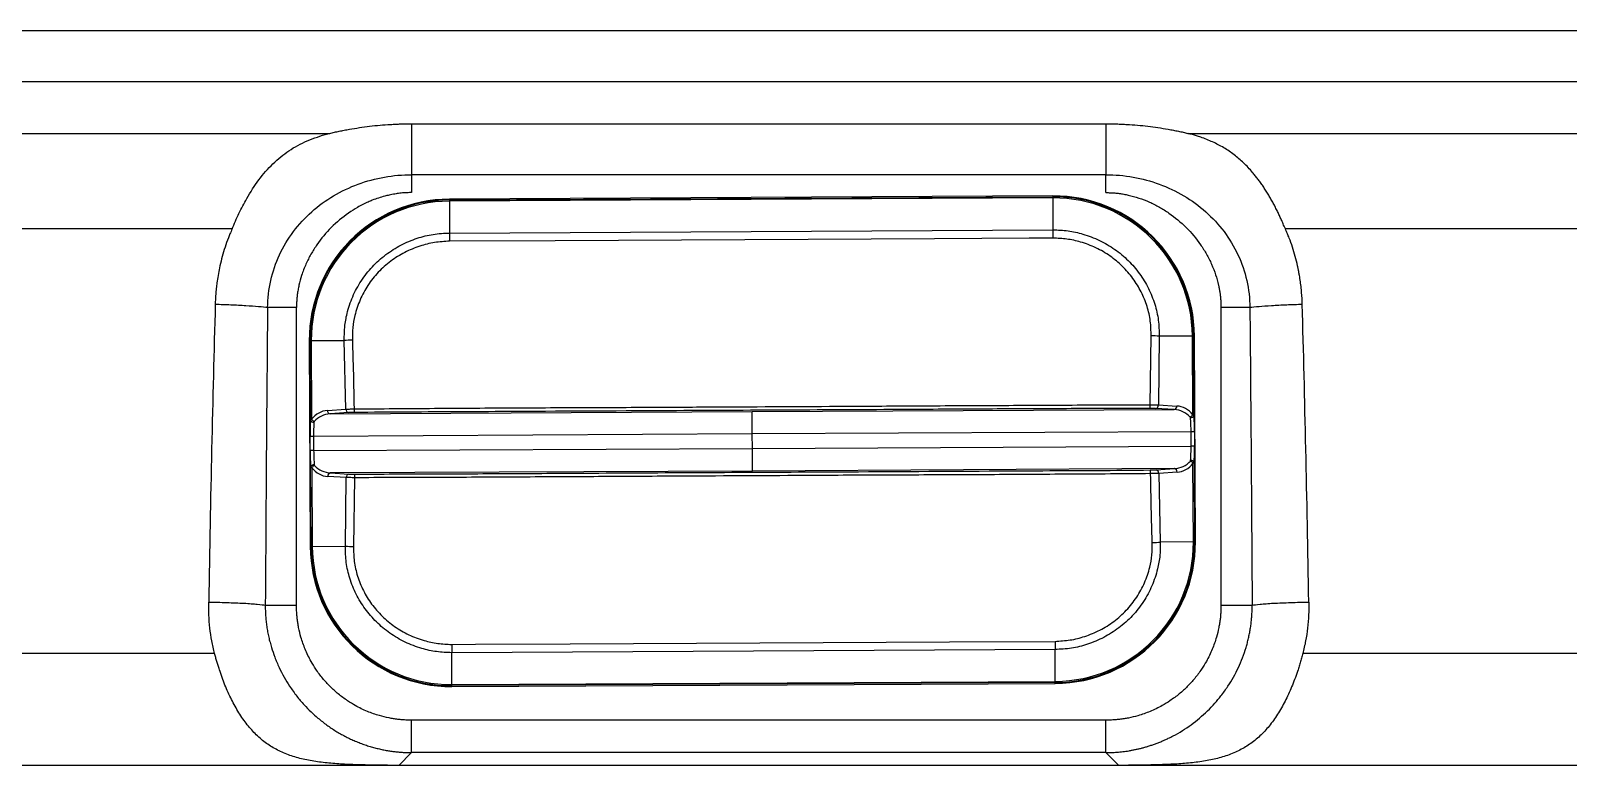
# Model space of a CAD drawing. Extents: x 525 to 609, y 649 to 778.
# Drawn here: x 575.64 to 588.62, y 728.33 to 734.54 of the extents above; entities that cross this region are included whole.
import ezdxf

# ---------------------------------------------------------------- set-up
doc = ezdxf.new("R2010")
doc.units = 0
doc.header["$MEASUREMENT"] = 0
doc.layers.add('1', color=4, linetype='Continuous')

# ---------------------------------------------------------------- blocks, each defined once
blk = doc.blocks.new('JETSETTER')
at = {"layer": '1', "color": 3, "linetype": 'Continuous', "lineweight": 25}
for p, q in [((79.047, 65.413), (42.059, 65.413)), ((42.059, 64.983), (79.047, 64.983)), ((53.729, 64.627), (59.588, 64.627)), ((39.335, 64.546), (53.039, 64.546)), ((60.279, 64.546), (79.047, 64.546)), ((59.588, 64.197), (53.729, 64.197)), ((53.729, 64.197), (53.729, 64.046)), ((59.588, 64.046), (59.588, 64.197)), ((59.14, 64.018), (54.049, 63.991)), ((54.049, 63.984), (59.14, 64.01)), ((59.14, 64.001), (54.049, 63.975)), ((54.049, 63.991), (54.049, 63.984)), ((54.049, 63.975), (54.05, 63.705)), ((59.14, 64.018), (59.14, 64.01)), ((59.14, 64.001), (59.141, 63.732)), ((52.215, 63.739), (40.137, 63.739)), ((78.391, 63.739), (61.103, 63.739)), ((52.758, 60.563), (52.758, 63.075)), ((60.559, 63.075), (60.559, 60.563)), ((52.866, 62.796), (52.873, 62.796)), ((52.866, 62.796), (52.875, 61.058)), ((52.876, 62.126), (52.873, 62.796)), ((52.882, 62.796), (53.162, 62.798)), ((52.882, 62.796), (52.886, 62.133)), ((53.176, 62.218), (53.162, 62.798)), ((59.963, 62.254), (59.97, 62.836)), ((60.039, 62.833), (60.031, 62.253)), ((60.318, 62.835), (60.039, 62.833)), ((60.321, 62.171), (60.318, 62.835)), ((60.327, 62.835), (60.331, 62.165)), ((60.335, 62.835), (60.327, 62.835)), ((60.344, 61.097), (60.335, 62.835)), ((53.02, 62.207), (53.176, 62.218)), ((53.042, 62.177), (56.603, 62.199)), ((53.198, 62.188), (53.042, 62.177)), ((56.603, 62.199), (60.164, 62.214)), ((60.164, 62.214), (60.008, 62.223)), ((60.031, 62.253), (60.187, 62.244)), ((60.307, 62.025), (56.604, 62.009)), ((60.307, 61.906), (60.307, 62.025)), ((60.336, 62.025), (60.337, 61.906)), ((52.873, 61.868), (52.873, 61.987)), ((56.604, 62.009), (52.902, 61.987)), ((52.902, 61.987), (52.903, 61.868)), ((52.903, 61.868), (56.605, 61.884)), ((56.605, 61.884), (56.604, 62.009)), ((56.605, 61.884), (60.307, 61.906)), ((60.327, 61.097), (60.323, 61.76)), ((60.333, 61.767), (60.336, 61.097)), ((52.882, 61.058), (52.878, 61.728)), ((52.888, 61.722), (52.891, 61.058)), ((53.179, 61.64), (53.023, 61.649)), ((56.606, 61.694), (53.045, 61.679)), ((53.045, 61.679), (53.201, 61.67)), ((53.171, 61.06), (53.179, 61.64)), ((53.247, 61.639), (53.239, 61.057)), ((60.167, 61.716), (56.606, 61.694)), ((60.011, 61.705), (60.167, 61.716)), ((60.19, 61.686), (60.034, 61.675)), ((60.034, 61.675), (60.047, 61.095)), ((52.875, 61.058), (52.882, 61.058)), ((52.891, 61.058), (52.882, 61.058)), ((52.891, 61.058), (53.171, 61.06)), ((60.327, 61.097), (60.047, 61.095)), ((60.344, 61.097), (60.336, 61.097)), ((52.068, 60.154), (45.732, 60.154)), ((54.07, 59.892), (54.068, 60.161)), ((59.161, 59.918), (59.159, 60.188)), ((73.992, 60.154), (61.249, 60.154)), ((54.07, 59.892), (59.161, 59.918)), ((59.161, 59.909), (54.07, 59.883)), ((54.07, 59.875), (59.161, 59.902)), ((54.07, 59.875), (54.07, 59.883)), ((59.161, 59.902), (59.161, 59.909)), ((59.588, 59.591), (53.729, 59.591)), ((53.729, 59.318), (53.622, 59.21)), ((59.588, 59.318), (53.729, 59.318)), ((59.696, 59.21), (59.588, 59.318)), ((53.622, 59.21), (45.449, 59.21)), ((59.696, 59.21), (53.622, 59.21)), ((72.784, 59.21), (59.696, 59.21))]:
    blk.add_line(p, q, dxfattribs=at)
at = {"layer": '1', "color": 3, "linetype": 'Continuous', "lineweight": 25, "flags": 128}
for points in [[(54.049, 63.984), (54.049, 63.984), (54.049, 63.983), (54.049, 63.982), (54.049, 63.981), (54.049, 63.98), (54.049, 63.978), (54.049, 63.977), (54.049, 63.975)], [(59.14, 64.01), (59.14, 64.01), (59.14, 64.009), (59.14, 64.008), (59.14, 64.007), (59.14, 64.006), (59.14, 64.004), (59.14, 64.003), (59.14, 64.001)], [(54.05, 63.705), (56.596, 63.719), (59.141, 63.732)], [(54.05, 63.705), (54.05, 63.699), (54.05, 63.691), (54.05, 63.683), (54.05, 63.674), (54.05, 63.665), (54.05, 63.655), (54.05, 63.646), (54.05, 63.636)], [(59.141, 63.732), (59.141, 63.725), (59.141, 63.717), (59.141, 63.709), (59.141, 63.7), (59.141, 63.691), (59.141, 63.682), (59.141, 63.672), (59.141, 63.662)], [(59.141, 63.662), (58.941, 63.661), (58.141, 63.657), (54.941, 63.64), (54.05, 63.636)], [(56.604, 62.009), (56.604, 62.045), (56.604, 62.079), (56.604, 62.111), (56.604, 62.14), (56.604, 62.163), (56.603, 62.181), (56.603, 62.193), (56.603, 62.199)], [(60.336, 62.025), (60.335, 62.025), (60.333, 62.025), (60.33, 62.025), (60.327, 62.025), (60.322, 62.025), (60.317, 62.025), (60.312, 62.025), (60.307, 62.025)], [(52.902, 61.987), (52.897, 61.987), (52.891, 61.987), (52.887, 61.987), (52.882, 61.987), (52.879, 61.987), (52.876, 61.987), (52.874, 61.987), (52.873, 61.987)], [(56.606, 61.694), (56.606, 61.7), (56.606, 61.712), (56.606, 61.73), (56.606, 61.753), (56.606, 61.782), (56.605, 61.814), (56.605, 61.848), (56.605, 61.884)], [(60.337, 61.906), (60.336, 61.906), (60.334, 61.906), (60.331, 61.906), (60.327, 61.906), (60.323, 61.906), (60.318, 61.906), (60.313, 61.906), (60.307, 61.906)], [(52.903, 61.868), (52.897, 61.868), (52.892, 61.868), (52.887, 61.868), (52.883, 61.868), (52.879, 61.868), (52.876, 61.868), (52.874, 61.868), (52.873, 61.868)], [(60.327, 61.097), (60.329, 61.097), (60.331, 61.097), (60.332, 61.097), (60.333, 61.097), (60.334, 61.097), (60.335, 61.097), (60.336, 61.097), (60.336, 61.097)], [(54.068, 60.231), (54.268, 60.232), (55.068, 60.236), (58.268, 60.253), (59.159, 60.257)], [(54.068, 60.231), (54.068, 60.221), (54.068, 60.211), (54.068, 60.202), (54.068, 60.193), (54.068, 60.184), (54.068, 60.176), (54.068, 60.168), (54.068, 60.161)], [(59.159, 60.257), (59.159, 60.247), (59.159, 60.238), (59.159, 60.228), (59.159, 60.219), (59.159, 60.21), (59.159, 60.202), (59.159, 60.194), (59.159, 60.188)], [(59.159, 60.188), (56.614, 60.174), (54.068, 60.161)], [(54.07, 59.892), (54.07, 59.89), (54.07, 59.888), (54.07, 59.887), (54.07, 59.886), (54.07, 59.885), (54.07, 59.884), (54.07, 59.883), (54.07, 59.883)], [(59.161, 59.918), (59.161, 59.916), (59.161, 59.915), (59.161, 59.913), (59.161, 59.912), (59.161, 59.911), (59.161, 59.91), (59.161, 59.909), (59.161, 59.909)]]:
    blk.add_lwpolyline(points, dxfattribs=at)
at = {"layer": '1', "color": 3, "linetype": 'Continuous', "lineweight": 25}
for centre, radius, start, end in [((54.055, 62.802), 1.189, 90.2947, 180.2947), ((54.055, 62.802), 1.182, 90.2947, 180.2947), ((54.055, 62.802), 1.172, 90.2947, 180.2947), ((59.146, 62.829), 1.189, 0.2947, 90.2947), ((59.146, 62.829), 1.182, 0.2947, 90.2947), ((59.146, 62.829), 1.172, 0.2947, 90.2947), ((52.844, 69.254), 6.458, 270.2563, 270.3403), ((53.299, 60.691), 2.111, 91.8855, 93.7361), ((59.923, 60.735), 2.102, 86.8497, 88.7089), ((60.28, 71.12), 8.285, 270.2655, 270.331), ((53.048, 62.205), 0.0283, 175.8437, 258.9884), ((53.204, 62.216), 0.0283, 175.8509, 258.9769), ((53.363, 62.214), 0.119, 177.13, 191.7303), ((59.843, 62.247), 0.119, 348.8597, 3.4579), ((60.003, 62.251), 0.0283, 281.6048, 4.7427), ((60.159, 62.242), 0.0283, 281.6048, 4.7427), ((60.279, 62.195), 0.0485, 294.0783, 329.98), ((60.304, 62.174), 0.0287, 265.4293, 340.8836), ((52.903, 62.136), 0.0287, 199.7022, 275.1624), ((52.928, 62.157), 0.0485, 210.6052, 246.5144), ((60.282, 61.736), 0.0485, 30.609, 66.5135), ((60.306, 61.757), 0.0287, 19.708, 95.161), ((52.906, 61.719), 0.0287, 85.4317, 160.8812), ((52.93, 61.698), 0.0485, 114.0711, 149.9872), ((53.051, 61.651), 0.0283, 101.6089, 184.7386), ((53.207, 61.642), 0.0283, 101.6042, 184.7433), ((53.366, 61.646), 0.119, 168.8655, 183.4515), ((59.846, 61.679), 0.119, 357.134, 11.7307), ((60.006, 61.677), 0.0283, 355.8443, 78.9835), ((60.161, 61.688), 0.0283, 355.8482, 78.9839), ((54.064, 61.064), 1.189, 180.2947, 270.2947), ((54.064, 61.064), 1.182, 180.2947, 270.2947), ((54.064, 61.064), 1.172, 180.2947, 270.2947), ((53.287, 63.166), 2.109, 266.853, 268.7058), ((59.155, 61.091), 1.172, 270.2947, 0.2947), ((59.155, 61.091), 1.182, 270.2947, 0.2947), ((59.155, 61.091), 1.189, 270.2947, 0.2947), ((59.91, 63.209), 2.119, 271.8886, 273.7328)]:
    blk.add_arc(centre, radius, start, end, dxfattribs=at)
for centre, major_axis, ratio, start_param, end_param in [((53.031, 61.987), (0, 0.22), 0.878974, 0.05755, 0.848279), ((53.054, 61.988), (0.194, 0.006), 0.98006, 1.599338, 2.390068), ((60.155, 62.024), (0.194, -0.004), 0.98006, 0.751525, 1.542255), ((60.177, 62.024), (-0.002, 0.22), 0.878974, 5.434906, 6.225636), ((60.287, 62.025), (-0.001, 0.19), 0.104015, 4.712268, 5.401291), ((60.317, 62.025), (-0.001, 0.22), 0.087624, 4.712297, 5.40132), ((52.892, 61.987), (-0.001, 0.22), 0.087624, 0.881865, 1.570888), ((52.922, 61.987), (-0.001, 0.19), 0.104015, 0.881895, 1.570917), ((60.287, 61.906), (-0.001, 0.19), 0.104015, 4.023487, 4.71251), ((60.317, 61.906), (-0.001, 0.22), 0.087624, 4.023458, 4.712481), ((52.893, 61.868), (-0.001, 0.22), 0.087624, 1.570705, 2.259727), ((52.923, 61.868), (-0.001, 0.19), 0.104015, 1.570675, 2.259698), ((60.155, 61.905), (0.194, 0.006), 0.98006, 4.740931, 5.531661), ((60.178, 61.905), (0, 0.22), 0.878974, 3.199142, 3.989872), ((53.032, 61.869), (-0.002, 0.22), 0.878974, 2.293313, 3.084043), ((53.055, 61.869), (0.194, -0.004), 0.98006, 3.893117, 4.683847)]:
    blk.add_ellipse(centre, major_axis=major_axis, ratio=ratio, start_param=start_param, end_param=end_param, dxfattribs=at)
for points, knots in [([(53.039, 64.546), (53.046, 64.548), (53.059, 64.551), (53.079, 64.556), (53.099, 64.56), (53.119, 64.565), (53.14, 64.569), (53.161, 64.573), (53.183, 64.577), (53.225, 64.585), (53.289, 64.595), (53.376, 64.607), (53.463, 64.616), (53.537, 64.621), (53.596, 64.624), (53.64, 64.626), (53.685, 64.627), (53.715, 64.627), (53.729, 64.627)], [0, 0, 0, 0, 0.0302072, 0.0606981, 0.0914802, 0.1225609, 0.1539472, 0.1856459, 0.2176639, 0.2500074, 0.3759088, 0.5000088, 0.6252879, 0.7499894, 0.8123225, 0.8749948, 0.9381632, 1, 1, 1, 1]), ([(59.588, 64.627), (59.596, 64.627), (59.611, 64.627), (59.633, 64.627), (59.655, 64.627), (59.685, 64.626), (59.722, 64.624), (59.781, 64.621), (59.855, 64.616), (59.942, 64.607), (60.028, 64.595), (60.1, 64.584), (60.157, 64.573), (60.2, 64.565), (60.24, 64.556), (60.266, 64.55), (60.279, 64.546)], [0, 0, 0, 0, 0.031643, 0.063021, 0.09414, 0.125007, 0.1869, 0.250014, 0.37584, 0.499999, 0.623225, 0.749989, 0.816077, 0.87974, 0.941028, 1, 1, 1, 1]), ([(59.588, 64.627), (59.588, 64.605), (59.588, 64.578), (59.588, 64.517), (59.588, 64.482), (59.588, 64.407), (59.588, 64.367), (59.588, 64.284), (59.588, 64.24), (59.588, 64.197)], [0, 0, 0, 0, 0.25, 0.25, 0.5, 0.5, 0.75, 0.75, 1, 1, 1, 1]), ([(52.339, 63.995), (52.37, 64.051), (52.404, 64.104), (52.478, 64.203), (52.517, 64.248), (52.602, 64.33), (52.647, 64.367), (52.743, 64.432), (52.795, 64.459), (52.849, 64.483)], [0, 0, 0, 0, 0.25, 0.25, 0.5, 0.5, 0.75, 0.75, 1, 1, 1, 1]), ([(60.957, 64.033), (60.953, 64.039), (60.946, 64.05), (60.936, 64.067), (60.925, 64.084), (60.914, 64.1), (60.904, 64.116), (60.893, 64.131), (60.882, 64.146), (60.871, 64.161), (60.86, 64.175), (60.849, 64.189), (60.837, 64.203), (60.806, 64.241), (60.752, 64.298), (60.671, 64.367), (60.584, 64.426), (60.505, 64.467), (60.44, 64.495), (60.394, 64.512), (60.353, 64.526), (60.318, 64.536), (60.294, 64.542), (60.282, 64.546)], [0, 0, 0, 0, 0.021813, 0.043444, 0.064893, 0.086163, 0.107254, 0.12817, 0.148911, 0.169479, 0.189877, 0.210105, 0.230166, 0.250063, 0.376928, 0.500007, 0.626492, 0.74996, 0.812508, 0.874978, 0.917259, 0.958919, 1, 1, 1, 1]), ([(52.215, 63.739), (52.224, 63.761), (52.234, 63.783), (52.253, 63.827), (52.263, 63.849), (52.294, 63.913), (52.316, 63.955), (52.339, 63.995)], [0, 0, 0, 0, 0.25, 0.25, 0.5, 0.5, 1, 1, 1, 1]), ([(53.729, 64.046), (53.723, 64.046), (53.711, 64.046), (53.692, 64.045), (53.672, 64.044), (53.652, 64.043), (53.631, 64.041), (53.609, 64.038), (53.587, 64.034), (53.564, 64.03), (53.536, 64.024), (53.498, 64.015), (53.45, 64.001), (53.403, 63.984), (53.344, 63.959), (53.276, 63.924), (53.169, 63.857), (53.048, 63.756), (52.946, 63.634), (52.888, 63.54), (52.858, 63.485), (52.83, 63.426), (52.802, 63.352), (52.782, 63.279), (52.771, 63.224), (52.765, 63.186), (52.761, 63.148), (52.759, 63.111), (52.758, 63.087), (52.758, 63.075)], [0, 0, 0, 0, 0.012083, 0.024634, 0.03765, 0.051129, 0.065068, 0.079465, 0.094317, 0.109621, 0.125374, 0.151777, 0.18768, 0.224408, 0.249989, 0.315438, 0.374884, 0.500056, 0.625223, 0.687729, 0.718915, 0.750125, 0.817321, 0.874676, 0.901227, 0.927036, 0.952102, 0.976423, 1, 1, 1, 1]), ([(59.588, 64.046), (59.594, 64.046), (59.607, 64.046), (59.626, 64.045), (59.645, 64.044), (59.664, 64.043), (59.682, 64.041), (59.701, 64.039), (59.72, 64.036), (59.739, 64.033), (59.758, 64.029), (59.801, 64.02), (59.868, 64.002), (59.956, 63.968), (60.04, 63.925), (60.147, 63.858), (60.269, 63.756), (60.371, 63.634), (60.438, 63.527), (60.481, 63.442), (60.515, 63.354), (60.535, 63.283), (60.545, 63.232), (60.55, 63.201), (60.554, 63.169), (60.557, 63.138), (60.559, 63.106), (60.559, 63.085), (60.559, 63.075)], [0, 0, 0, 0, 0.0124502, 0.024903, 0.0373643, 0.0498403, 0.0623369, 0.0748602, 0.087416, 0.1000104, 0.1126492, 0.1253381, 0.1871888, 0.2498967, 0.3120031, 0.374787, 0.4999603, 0.625137, 0.6879137, 0.7500389, 0.8127451, 0.8746219, 0.895744, 0.9167392, 0.9376347, 0.9584581, 0.9792372, 1, 1, 1, 1]), ([(61.041, 63.877), (61.038, 63.883), (61.032, 63.895), (61.023, 63.913), (61.014, 63.931), (61.005, 63.948), (60.996, 63.965), (60.986, 63.983), (60.976, 64), (60.967, 64.016), (60.96, 64.027), (60.957, 64.033)], [0, 0, 0, 0, 0.111215, 0.222386, 0.333522, 0.444628, 0.555714, 0.666787, 0.777853, 0.888922, 1, 1, 1, 1]), ([(61.097, 63.752), (61.094, 63.759), (61.088, 63.772), (61.08, 63.792), (61.072, 63.81), (61.064, 63.828), (61.056, 63.845), (61.048, 63.861), (61.043, 63.872), (61.041, 63.877)], [0, 0, 0, 0, 0.1594144, 0.3133047, 0.4616736, 0.604524, 0.7418592, 0.8736832, 1, 1, 1, 1]), ([(52.215, 63.739), (52.209, 63.725), (52.198, 63.7), (52.178, 63.649), (52.155, 63.586), (52.131, 63.507), (52.113, 63.433), (52.099, 63.363), (52.089, 63.303), (52.082, 63.249), (52.078, 63.2), (52.074, 63.15), (52.073, 63.117), (52.073, 63.101)], [0, 0, 0, 0, 0.069331, 0.125005, 0.249996, 0.373534, 0.499989, 0.599976, 0.699989, 0.774443, 0.849994, 0.925318, 1, 1, 1, 1]), ([(53.162, 62.798), (53.162, 62.836), (53.163, 62.912), (53.185, 63.037), (53.229, 63.169), (53.301, 63.303), (53.396, 63.423), (53.509, 63.525), (53.638, 63.606), (53.773, 63.663), (53.911, 63.698), (54.004, 63.703), (54.05, 63.705)], [0, 0, 0, 0, 0.081085, 0.162172, 0.268367, 0.374574, 0.483283, 0.592003, 0.697892, 0.803791, 0.90191, 1, 1, 1, 1]), ([(59.141, 63.732), (59.184, 63.73), (59.269, 63.727), (59.402, 63.697), (59.535, 63.646), (59.665, 63.571), (59.779, 63.475), (59.875, 63.364), (59.95, 63.239), (60.003, 63.107), (60.035, 62.97), (60.037, 62.879), (60.039, 62.833)], [0, 0, 0, 0, 0.090467, 0.180956, 0.287174, 0.393382, 0.497397, 0.601404, 0.703709, 0.806005, 0.903003, 1, 1, 1, 1]), ([(61.245, 63.101), (61.245, 63.11), (61.244, 63.129), (61.243, 63.157), (61.241, 63.184), (61.239, 63.212), (61.236, 63.239), (61.233, 63.267), (61.229, 63.294), (61.226, 63.321), (61.221, 63.347), (61.216, 63.374), (61.211, 63.401), (61.202, 63.445), (61.186, 63.507), (61.163, 63.586), (61.14, 63.649), (61.119, 63.7), (61.109, 63.725), (61.103, 63.739)], [0, 0, 0, 0, 0.04251, 0.084833, 0.126979, 0.168958, 0.21078, 0.252456, 0.293995, 0.335409, 0.376708, 0.417902, 0.459003, 0.50002, 0.626788, 0.750009, 0.874996, 0.932902, 1, 1, 1, 1]), ([(54.05, 63.636), (54.008, 63.633), (53.923, 63.629), (53.795, 63.596), (53.67, 63.544), (53.551, 63.47), (53.446, 63.376), (53.358, 63.266), (53.292, 63.142), (53.251, 63.021), (53.231, 62.906), (53.23, 62.836), (53.23, 62.801)], [0, 0, 0, 0, 0.098017, 0.196079, 0.302288, 0.408485, 0.517295, 0.62609, 0.732189, 0.83827, 0.919137, 1, 1, 1, 1]), ([(59.97, 62.836), (59.969, 62.878), (59.967, 62.962), (59.938, 63.088), (59.889, 63.209), (59.819, 63.324), (59.73, 63.426), (59.625, 63.514), (59.505, 63.583), (59.381, 63.63), (59.259, 63.657), (59.181, 63.66), (59.141, 63.662)], [0, 0, 0, 0, 0.096744, 0.193491, 0.295704, 0.397932, 0.502039, 0.606159, 0.712689, 0.819234, 0.909633, 1, 1, 1, 1]), ([(52.515, 63.075), (52.495, 63.078), (52.469, 63.08), (52.407, 63.085), (52.371, 63.088), (52.291, 63.093), (52.248, 63.095), (52.16, 63.098), (52.116, 63.1), (52.073, 63.101)], [0, 0, 0, 0, 0.25, 0.25, 0.5, 0.5, 0.75, 0.75, 1, 1, 1, 1]), ([(52.515, 63.075), (52.513, 62.922), (52.51, 62.61), (52.506, 62.13), (52.502, 61.628), (52.499, 61.103), (52.497, 60.745), (52.495, 60.563)], [0, 0, 0, 0, 0.182074, 0.373111, 0.573111, 0.782074, 1, 1, 1, 1]), ([(52.758, 63.075), (52.733, 63.075), (52.708, 63.075), (52.66, 63.075), (52.637, 63.075), (52.595, 63.075), (52.575, 63.075), (52.541, 63.075), (52.526, 63.075), (52.515, 63.075)], [0, 0, 0, 0, 0.25, 0.25, 0.5, 0.5, 0.75, 0.75, 1, 1, 1, 1]), ([(60.803, 63.075), (60.791, 63.075), (60.777, 63.075), (60.742, 63.075), (60.723, 63.075), (60.68, 63.075), (60.657, 63.075), (60.609, 63.075), (60.584, 63.075), (60.559, 63.075)], [0, 0, 0, 0, 0.25, 0.25, 0.5, 0.5, 0.75, 0.75, 1, 1, 1, 1]), ([(61.245, 63.101), (61.202, 63.1), (61.157, 63.098), (61.07, 63.095), (61.026, 63.093), (60.947, 63.088), (60.911, 63.085), (60.849, 63.08), (60.823, 63.078), (60.803, 63.075)], [0, 0, 0, 0, 0.25, 0.25, 0.5, 0.5, 0.75, 0.75, 1, 1, 1, 1]), ([(53.23, 62.801), (53.232, 62.735), (53.238, 62.541), (53.242, 62.347), (53.244, 62.22)], [0, 0, 0, 0, 0.343742, 1, 1, 1, 1]), ([(53.176, 62.218), (53.185, 62.218), (53.203, 62.219), (53.229, 62.219), (53.242, 62.22), (53.244, 62.22)], [0, 0, 0, 0, 0.497911, 0.928339, 1, 1, 1, 1]), ([(53.246, 62.189), (53.245, 62.189), (53.236, 62.189), (53.218, 62.189), (53.205, 62.188), (53.198, 62.188)], [0, 0, 0, 0, 0.071644, 0.502052, 1, 1, 1, 1]), ([(53.244, 62.22), (53.47, 62.221), (53.923, 62.225), (54.604, 62.229), (55.284, 62.232), (55.828, 62.234), (56.509, 62.238), (57.182, 62.241), (57.985, 62.246), (58.644, 62.249), (59.304, 62.253), (59.743, 62.254), (59.963, 62.254)], [0, 0, 0, 0, 0.101175, 0.202409, 0.303712, 0.404983, 0.445461, 0.607372, 0.705553, 0.803766, 0.901911, 1, 1, 1, 1]), ([(59.96, 62.224), (59.739, 62.223), (59.296, 62.222), (58.63, 62.219), (57.519, 62.212), (56.178, 62.206), (54.907, 62.199), (54.152, 62.195), (53.699, 62.193), (53.397, 62.191), (53.246, 62.189)], [0, 0, 0, 0, 0.0990945, 0.1982735, 0.2974595, 0.5950949, 0.7975095, 0.8650236, 0.9325335, 1, 1, 1, 1]), ([(60.008, 62.223), (60.007, 62.223), (60.001, 62.223), (59.986, 62.224), (59.969, 62.224), (59.96, 62.224)], [0, 0, 0, 0, 0.071948, 0.502117, 1, 1, 1, 1]), ([(59.963, 62.254), (59.975, 62.254), (59.999, 62.254), (60.021, 62.253), (60.03, 62.253), (60.031, 62.253)], [0, 0, 0, 0, 0.497918, 0.928064, 1, 1, 1, 1]), ([(60.301, 62.146), (60.301, 62.147), (60.301, 62.148), (60.3, 62.15), (60.299, 62.151), (60.299, 62.151)], [0, 0, 0, 0, 0.556796, 0.809903, 1, 1, 1, 1]), ([(60.321, 62.171), (60.322, 62.171), (60.326, 62.169), (60.33, 62.167), (60.331, 62.165), (60.331, 62.165)], [0, 0, 0, 0, 0.200726, 0.752739, 1, 1, 1, 1]), ([(52.876, 62.126), (52.877, 62.127), (52.878, 62.13), (52.883, 62.132), (52.886, 62.133)], [0, 0, 0, 0, 0.423616, 1, 1, 1, 1]), ([(52.908, 62.113), (52.908, 62.112), (52.906, 62.11), (52.906, 62.108), (52.906, 62.108)], [0, 0, 0, 0, 0.561636, 1, 1, 1, 1]), ([(60.301, 61.78), (60.302, 61.781), (60.303, 61.783), (60.303, 61.785), (60.303, 61.785)], [0, 0, 0, 0, 0.561664, 1, 1, 1, 1]), ([(60.333, 61.767), (60.332, 61.766), (60.331, 61.763), (60.326, 61.761), (60.323, 61.76)], [0, 0, 0, 0, 0.423624, 1, 1, 1, 1]), ([(52.888, 61.722), (52.887, 61.722), (52.883, 61.724), (52.88, 61.726), (52.879, 61.728), (52.878, 61.728)], [0, 0, 0, 0, 0.200722, 0.752744, 1, 1, 1, 1]), ([(52.908, 61.747), (52.908, 61.746), (52.908, 61.745), (52.909, 61.743), (52.91, 61.742), (52.91, 61.742)], [0, 0, 0, 0, 0.556761, 0.809915, 1, 1, 1, 1]), ([(53.247, 61.639), (53.234, 61.639), (53.21, 61.639), (53.188, 61.64), (53.18, 61.64), (53.179, 61.64)], [0, 0, 0, 0, 0.499186, 0.929344, 1, 1, 1, 1]), ([(53.201, 61.67), (53.202, 61.67), (53.208, 61.67), (53.223, 61.669), (53.24, 61.669), (53.249, 61.669)], [0, 0, 0, 0, 0.070656, 0.500833, 1, 1, 1, 1]), ([(59.965, 61.673), (59.739, 61.671), (59.286, 61.668), (58.606, 61.664), (57.925, 61.661), (57.381, 61.659), (56.701, 61.655), (56.027, 61.652), (55.225, 61.647), (54.565, 61.644), (53.905, 61.64), (53.466, 61.639), (53.247, 61.639)], [0, 0, 0, 0, 0.101175, 0.202409, 0.303712, 0.404983, 0.445461, 0.607372, 0.705553, 0.803766, 0.901911, 1, 1, 1, 1]), ([(53.249, 61.669), (53.47, 61.67), (53.914, 61.671), (54.58, 61.674), (55.69, 61.681), (57.031, 61.687), (58.302, 61.694), (59.057, 61.698), (59.511, 61.7), (59.812, 61.702), (59.963, 61.704)], [0, 0, 0, 0, 0.099095, 0.198274, 0.297459, 0.595095, 0.797509, 0.865024, 0.932533, 1, 1, 1, 1]), ([(59.963, 61.704), (59.964, 61.704), (59.973, 61.704), (59.992, 61.704), (60.004, 61.705), (60.011, 61.705)], [0, 0, 0, 0, 0.070475, 0.500882, 1, 1, 1, 1]), ([(60.034, 61.675), (60.024, 61.675), (60.006, 61.674), (59.98, 61.674), (59.967, 61.673), (59.965, 61.673)], [0, 0, 0, 0, 0.499089, 0.929535, 1, 1, 1, 1]), ([(59.979, 61.092), (59.977, 61.158), (59.971, 61.352), (59.968, 61.546), (59.965, 61.673)], [0, 0, 0, 0, 0.343742, 1, 1, 1, 1]), ([(54.068, 60.161), (54.026, 60.163), (53.94, 60.166), (53.808, 60.196), (53.674, 60.247), (53.545, 60.322), (53.431, 60.418), (53.335, 60.529), (53.259, 60.653), (53.206, 60.786), (53.174, 60.923), (53.172, 61.014), (53.171, 61.06)], [0, 0, 0, 0, 0.090467, 0.180955, 0.287173, 0.393381, 0.497398, 0.601404, 0.703709, 0.806005, 0.903003, 1, 1, 1, 1]), ([(53.239, 61.057), (53.24, 61.015), (53.242, 60.931), (53.271, 60.805), (53.32, 60.684), (53.39, 60.569), (53.479, 60.467), (53.585, 60.379), (53.704, 60.31), (53.828, 60.263), (53.95, 60.236), (54.029, 60.233), (54.068, 60.231)], [0, 0, 0, 0, 0.096742, 0.193491, 0.295704, 0.397932, 0.502039, 0.606158, 0.712688, 0.819233, 0.909632, 1, 1, 1, 1]), ([(60.047, 61.095), (60.047, 61.057), (60.047, 60.981), (60.024, 60.856), (59.98, 60.724), (59.909, 60.59), (59.814, 60.47), (59.7, 60.368), (59.572, 60.287), (59.437, 60.23), (59.298, 60.195), (59.205, 60.19), (59.159, 60.188)], [0, 0, 0, 0, 0.081085, 0.16217, 0.268368, 0.374575, 0.483284, 0.592004, 0.697892, 0.803792, 0.901911, 1, 1, 1, 1]), ([(59.159, 60.257), (59.201, 60.26), (59.287, 60.264), (59.414, 60.297), (59.539, 60.349), (59.658, 60.423), (59.763, 60.517), (59.851, 60.627), (59.918, 60.751), (59.958, 60.872), (59.979, 60.986), (59.979, 61.057), (59.979, 61.092)], [0, 0, 0, 0, 0.098018, 0.196079, 0.302289, 0.408485, 0.517295, 0.62609, 0.732189, 0.83827, 0.919137, 1, 1, 1, 1]), ([(52.068, 60.154), (52.059, 60.189), (52.051, 60.225), (52.038, 60.297), (52.032, 60.333), (52.024, 60.406), (52.021, 60.443), (52.018, 60.516), (52.017, 60.552), (52.018, 60.589)], [0, 0, 0, 0, 0.25, 0.25, 0.5, 0.5, 0.75, 0.75, 1, 1, 1, 1]), ([(52.018, 60.589), (52.067, 60.588), (52.119, 60.587), (52.196, 60.584), (52.221, 60.583), (52.269, 60.581), (52.293, 60.58), (52.337, 60.578), (52.357, 60.576), (52.395, 60.574), (52.412, 60.572), (52.458, 60.568), (52.481, 60.565), (52.495, 60.563)], [0, 0, 0, 0, 0.25, 0.25, 0.375, 0.375, 0.5, 0.5, 0.625, 0.625, 0.75, 0.75, 1, 1, 1, 1]), ([(60.822, 60.563), (60.837, 60.565), (60.859, 60.568), (60.905, 60.572), (60.922, 60.574), (60.96, 60.576), (60.981, 60.578), (61.025, 60.58), (61.048, 60.581), (61.097, 60.583), (61.122, 60.584), (61.198, 60.587), (61.25, 60.588), (61.3, 60.589)], [0, 0, 0, 0, 0.25, 0.25, 0.375, 0.375, 0.5, 0.5, 0.625, 0.625, 0.75, 0.75, 1, 1, 1, 1]), ([(61.3, 60.589), (61.3, 60.552), (61.3, 60.516), (61.296, 60.443), (61.294, 60.406), (61.285, 60.333), (61.28, 60.297), (61.267, 60.225), (61.258, 60.189), (61.249, 60.154)], [0, 0, 0, 0, 0.25, 0.25, 0.5, 0.5, 0.75, 0.75, 1, 1, 1, 1]), ([(52.495, 60.563), (52.495, 60.555), (52.495, 60.54), (52.496, 60.517), (52.497, 60.495), (52.498, 60.472), (52.5, 60.449), (52.502, 60.427), (52.505, 60.405), (52.508, 60.382), (52.511, 60.36), (52.515, 60.338), (52.519, 60.315), (52.524, 60.293), (52.529, 60.271), (52.535, 60.249), (52.541, 60.227), (52.553, 60.186), (52.575, 60.121), (52.61, 60.037), (52.652, 59.955), (52.702, 59.874), (52.758, 59.796), (52.819, 59.723), (52.879, 59.662), (52.932, 59.615), (52.976, 59.579), (53.014, 59.55), (53.052, 59.524), (53.09, 59.499), (53.128, 59.477), (53.167, 59.456), (53.205, 59.436), (53.231, 59.425), (53.244, 59.419)], [0, 0, 0, 0, 0.015701, 0.031382, 0.047047, 0.062697, 0.078336, 0.093965, 0.109587, 0.125204, 0.140818, 0.156432, 0.172047, 0.187665, 0.203289, 0.218921, 0.234561, 0.250212, 0.309466, 0.375592, 0.438413, 0.501097, 0.572946, 0.638566, 0.697994, 0.751246, 0.784367, 0.8169, 0.848851, 0.880222, 0.911019, 0.941244, 0.970904, 1, 1, 1, 1]), ([(52.495, 60.563), (52.504, 60.563), (52.517, 60.563), (52.551, 60.563), (52.572, 60.563), (52.618, 60.563), (52.645, 60.563), (52.7, 60.563), (52.729, 60.563), (52.758, 60.563)], [0, 0, 0, 0, 0.25, 0.25, 0.5, 0.5, 0.75, 0.75, 1, 1, 1, 1]), ([(53.729, 59.591), (53.723, 59.591), (53.71, 59.591), (53.691, 59.592), (53.671, 59.593), (53.652, 59.594), (53.633, 59.596), (53.614, 59.598), (53.595, 59.601), (53.577, 59.603), (53.558, 59.606), (53.518, 59.614), (53.45, 59.63), (53.354, 59.664), (53.265, 59.707), (53.183, 59.758), (53.111, 59.811), (53.041, 59.874), (52.978, 59.944), (52.924, 60.016), (52.874, 60.098), (52.831, 60.188), (52.797, 60.284), (52.779, 60.358), (52.77, 60.41), (52.765, 60.447), (52.761, 60.485), (52.759, 60.524), (52.758, 60.55), (52.758, 60.563)], [0, 0, 0, 0, 0.0127644, 0.0254684, 0.0381149, 0.0507067, 0.0632463, 0.0757364, 0.0881794, 0.1005777, 0.1129334, 0.1252489, 0.1798556, 0.2502779, 0.3249688, 0.3751726, 0.4394845, 0.500003, 0.5605203, 0.6248334, 0.6750366, 0.7497281, 0.8201494, 0.8747571, 0.8994268, 0.9242667, 0.9492952, 0.9745324, 1, 1, 1, 1]), ([(60.559, 60.563), (60.559, 60.556), (60.559, 60.543), (60.559, 60.524), (60.558, 60.505), (60.556, 60.485), (60.555, 60.466), (60.553, 60.447), (60.55, 60.429), (60.548, 60.41), (60.544, 60.391), (60.537, 60.352), (60.52, 60.284), (60.487, 60.188), (60.443, 60.098), (60.393, 60.016), (60.34, 59.944), (60.276, 59.874), (60.207, 59.811), (60.135, 59.758), (60.053, 59.707), (59.963, 59.664), (59.867, 59.63), (59.793, 59.612), (59.741, 59.603), (59.703, 59.598), (59.665, 59.594), (59.627, 59.592), (59.601, 59.592), (59.588, 59.591)], [0, 0, 0, 0, 0.012764, 0.025468, 0.038115, 0.050707, 0.063246, 0.075736, 0.088179, 0.100578, 0.112933, 0.125249, 0.179856, 0.250278, 0.324969, 0.375173, 0.439485, 0.500003, 0.56052, 0.624833, 0.675037, 0.749728, 0.820149, 0.874757, 0.899427, 0.924267, 0.949295, 0.974532, 1, 1, 1, 1]), ([(60.074, 59.419), (60.078, 59.421), (60.092, 59.427), (60.112, 59.437), (60.135, 59.448), (60.175, 59.468), (60.26, 59.517), (60.381, 59.606), (60.487, 59.709), (60.564, 59.801), (60.617, 59.875), (60.666, 59.955), (60.707, 60.035), (60.742, 60.119), (60.766, 60.189), (60.782, 60.244), (60.791, 60.283), (60.8, 60.323), (60.807, 60.362), (60.813, 60.402), (60.817, 60.442), (60.82, 60.482), (60.822, 60.522), (60.822, 60.549), (60.822, 60.563)], [0, 0, 0, 0, 0.009069, 0.03114, 0.046632, 0.06224, 0.124374, 0.248682, 0.373461, 0.429549, 0.498785, 0.561496, 0.62431, 0.685457, 0.749716, 0.777562, 0.805373, 0.833159, 0.860931, 0.8887, 0.916479, 0.944279, 0.972115, 1, 1, 1, 1]), ([(60.559, 60.563), (60.589, 60.563), (60.618, 60.563), (60.673, 60.563), (60.699, 60.563), (60.746, 60.563), (60.767, 60.563), (60.8, 60.563), (60.813, 60.563), (60.822, 60.563)], [0, 0, 0, 0, 0.25, 0.25, 0.5, 0.5, 0.75, 0.75, 1, 1, 1, 1]), ([(53.622, 59.21), (53.614, 59.21), (53.598, 59.21), (53.574, 59.21), (53.551, 59.21), (53.527, 59.21), (53.503, 59.211), (53.464, 59.211), (53.408, 59.212), (53.314, 59.213), (53.198, 59.217), (53.064, 59.225), (52.935, 59.238), (52.814, 59.26), (52.701, 59.292), (52.598, 59.336), (52.503, 59.394), (52.419, 59.465), (52.341, 59.552), (52.272, 59.652), (52.209, 59.764), (52.163, 59.866), (52.13, 59.952), (52.111, 60.007), (52.097, 60.052), (52.086, 60.087), (52.077, 60.12), (52.071, 60.143), (52.068, 60.154)], [0, 0, 0, 0, 0.0103997, 0.0208044, 0.0312169, 0.0416397, 0.0520757, 0.0625273, 0.093872, 0.1250502, 0.1879789, 0.2500514, 0.312461, 0.3750433, 0.436896, 0.5000285, 0.5611185, 0.6250127, 0.6863838, 0.749987, 0.8122828, 0.8749584, 0.9062408, 0.9374657, 0.9536236, 0.9694294, 0.9848869, 1, 1, 1, 1]), ([(61.249, 60.154), (61.248, 60.148), (61.244, 60.135), (61.239, 60.115), (61.234, 60.096), (61.228, 60.077), (61.222, 60.057), (61.216, 60.037), (61.205, 60.002), (61.187, 59.952), (61.154, 59.866), (61.108, 59.764), (61.046, 59.652), (60.977, 59.552), (60.899, 59.465), (60.814, 59.394), (60.719, 59.336), (60.616, 59.292), (60.503, 59.26), (60.382, 59.238), (60.254, 59.225), (60.119, 59.217), (60.011, 59.214), (59.933, 59.212), (59.886, 59.211), (59.839, 59.211), (59.791, 59.21), (59.743, 59.21), (59.712, 59.21), (59.696, 59.21)], [0, 0, 0, 0, 0.0087434, 0.0175492, 0.0264179, 0.0353501, 0.0443466, 0.0534079, 0.0625347, 0.0936619, 0.1250472, 0.1875683, 0.2500135, 0.313665, 0.3749904, 0.4388175, 0.4999719, 0.5631831, 0.6249568, 0.6874559, 0.7499469, 0.8121138, 0.8749487, 0.895732, 0.9165098, 0.9373039, 0.958136, 0.9790276, 1, 1, 1, 1]), ([(53.729, 59.317), (53.729, 59.319), (53.729, 59.321), (53.729, 59.33), (53.729, 59.336), (53.729, 59.351), (53.729, 59.36), (53.729, 59.38), (53.729, 59.392), (53.729, 59.419), (53.729, 59.433), (53.729, 59.463), (53.729, 59.479), (53.729, 59.511), (53.729, 59.528), (53.729, 59.56), (53.729, 59.576), (53.729, 59.591)], [0, 0, 0, 0, 0.125, 0.125, 0.25, 0.25, 0.375, 0.375, 0.5, 0.5, 0.625, 0.625, 0.75, 0.75, 0.875, 0.875, 1, 1, 1, 1]), ([(59.588, 59.317), (59.588, 59.32), (59.588, 59.33), (59.588, 59.36), (59.588, 59.381), (59.588, 59.431), (59.588, 59.46), (59.588, 59.523), (59.588, 59.557), (59.588, 59.591)], [0, 0, 0, 0, 0.25, 0.25, 0.5, 0.5, 0.75, 0.75, 1, 1, 1, 1]), ([(53.244, 59.419), (53.251, 59.416), (53.265, 59.41), (53.286, 59.402), (53.307, 59.394), (53.328, 59.386), (53.348, 59.379), (53.369, 59.373), (53.389, 59.366), (53.409, 59.361), (53.429, 59.355), (53.449, 59.351), (53.468, 59.346), (53.487, 59.342), (53.506, 59.338), (53.525, 59.335), (53.544, 59.332), (53.562, 59.329), (53.58, 59.327), (53.598, 59.325), (53.615, 59.323), (53.632, 59.321), (53.649, 59.32), (53.666, 59.319), (53.682, 59.318), (53.698, 59.318), (53.714, 59.317), (53.724, 59.317), (53.729, 59.317)], [0, 0, 0, 0, 0.046083, 0.091549, 0.136402, 0.180642, 0.22427, 0.267289, 0.309698, 0.3515, 0.392695, 0.433283, 0.473265, 0.512642, 0.551413, 0.589578, 0.627137, 0.66409, 0.700435, 0.736173, 0.771301, 0.805818, 0.839723, 0.873015, 0.90569, 0.937748, 0.969185, 1, 1, 1, 1]), ([(59.588, 59.317), (59.596, 59.317), (59.611, 59.318), (59.634, 59.318), (59.657, 59.319), (59.682, 59.321), (59.706, 59.323), (59.732, 59.326), (59.758, 59.329), (59.784, 59.333), (59.811, 59.338), (59.839, 59.344), (59.867, 59.35), (59.895, 59.357), (59.924, 59.365), (59.954, 59.374), (59.983, 59.384), (60.013, 59.395), (60.044, 59.406), (60.064, 59.415), (60.074, 59.419)], [0, 0, 0, 0, 0.0447, 0.090698, 0.137988, 0.186562, 0.236415, 0.287543, 0.339942, 0.393608, 0.448541, 0.504738, 0.562201, 0.620928, 0.680923, 0.742187, 0.804722, 0.868533, 0.933625, 1, 1, 1, 1])]:
    blk.add_open_spline(points, degree=3, knots=knots, dxfattribs=at)
for points in [[(53.729, 64.627), (53.729, 64.605), (53.729, 64.552), (53.729, 64.447), (53.729, 64.327), (53.729, 64.24), (53.729, 64.197)], [(52.849, 64.483), (52.905, 64.507), (52.963, 64.526), (53.024, 64.543)], [(53.024, 64.543), (53.029, 64.544), (53.034, 64.545), (53.039, 64.546)], [(60.282, 64.546), (60.281, 64.546), (60.28, 64.546), (60.279, 64.546)], [(52.515, 63.075), (52.516, 63.152), (52.533, 63.305), (52.608, 63.524), (52.726, 63.721), (52.882, 63.89), (53.068, 64.025), (53.276, 64.124), (53.499, 64.184), (53.653, 64.197), (53.729, 64.197)], [(59.588, 64.197), (59.665, 64.197), (59.819, 64.184), (60.041, 64.124), (60.249, 64.025), (60.435, 63.89), (60.591, 63.721), (60.71, 63.524), (60.785, 63.305), (60.802, 63.152), (60.803, 63.075)], [(61.103, 63.739), (61.101, 63.743), (61.099, 63.748), (61.097, 63.752)], [(52.073, 63.101), (52.051, 62.314), (52.032, 61.471), (52.018, 60.589)], [(60.803, 63.075), (60.81, 62.288), (60.817, 61.445), (60.822, 60.563)], [(61.3, 60.589), (61.285, 61.471), (61.267, 62.314), (61.245, 63.101)]]:
    blk.add_open_spline(points, degree=3, dxfattribs=at)

msp = doc.modelspace()

# ---------------------------------------------------------------- block references
at = {"layer": '1'}
msp.add_blockref('JETSETTER', (525.127, 669.124), dxfattribs=at)

doc.saveas('drawing.dxf')
